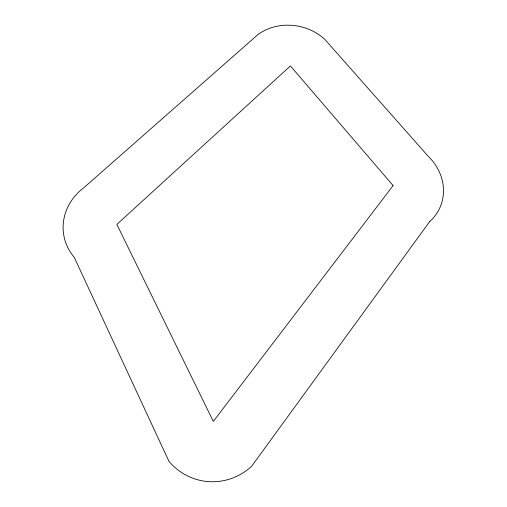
<?xml version="1.0" encoding="UTF-8"?>
<svg xmlns="http://www.w3.org/2000/svg" width="507" height="507" viewBox="0 0 507 507"><rect width="100%" height="100%" fill="white"/><g stroke="black" fill="none" stroke-linecap="round" stroke-linejoin="round"><path stroke-width="0.76" d="M429.683 221.565L251.713 466.187A58.894 57.589 -76 0 1 168.863 461.161L74.199 257.233A53.717 49.211 -13.1 0 1 84.111 187.495L258.114 34.425A48.323 41.435 10 0 1 325.082 39.685L427.832 155.852A51.397 45.63 24 0 1 429.683 221.565M393.109 185.587L213.327 421.412L116.864 224.417L290.41 65.935L393.109 185.587"/></g></svg>
